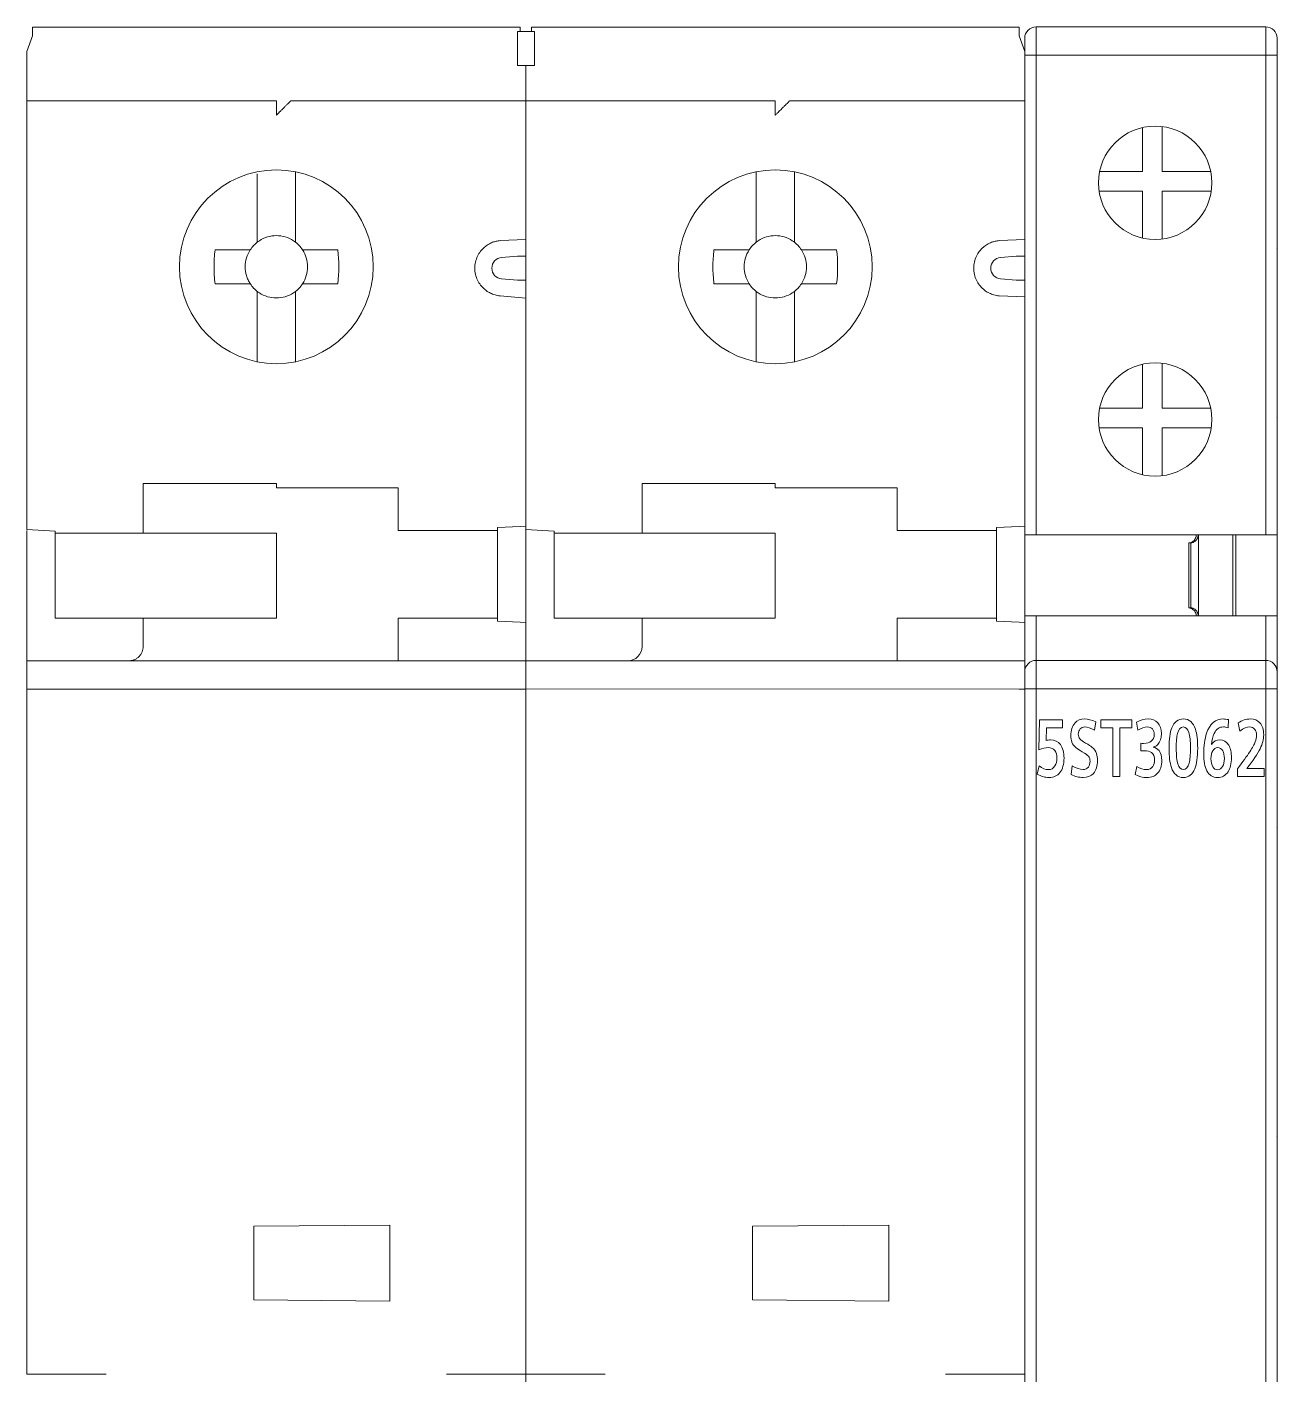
# Model space of a CAD drawing. Header units: millimetres. Extents: x 4137 to 6698, y 1400 to 3585.
# Drawn here: x 4679.71 to 4723.81, y 2593.16 to 2640.69 of the extents above; entities that cross this region are included whole.
import ezdxf

# ---------------------------------------------------------------- set-up
doc = ezdxf.new("R2010")
doc.units = ezdxf.units.MM
doc.layers.add('000-PI-Oprema', color=30, linetype='Continuous', lineweight=5)

msp = doc.modelspace()

# ---------------------------------------------------------------- linework, layer by layer
at = {"layer": '000-PI-Oprema', "color": 0, "lineweight": 0}
for p, q in [((4679.909, 2640.378), (4679.709, 2639.828)), ((4679.909, 2640.678), (4684.709, 2640.678)), ((4684.709, 2640.678), (4692.329, 2640.678)), ((4692.329, 2640.678), (4697.109, 2640.678)), ((4697.009, 2640.528), (4697.109, 2640.528)), ((4697.109, 2640.528), (4697.509, 2640.528)), ((4697.509, 2640.678), (4702.309, 2640.678)), ((4697.509, 2640.528), (4697.609, 2640.528)), ((4702.309, 2640.678), (4709.929, 2640.678)), ((4709.929, 2640.678), (4714.709, 2640.678)), ((4714.909, 2639.828), (4714.709, 2640.378)), ((4679.709, 2639.828), (4679.709, 2637.228)), ((4714.909, 2639.828), (4714.909, 2637.228)), ((4697.009, 2639.328), (4697.009, 2639.628)), ((4697.609, 2639.328), (4697.009, 2639.328)), ((4697.309, 2639.328), (4697.309, 2633.508)), ((4697.609, 2639.328), (4697.609, 2639.628)), ((4688.509, 2638.078), (4679.709, 2638.078)), ((4689.009, 2638.078), (4697.109, 2638.078)), ((4697.109, 2638.078), (4706.109, 2638.078)), ((4706.609, 2638.078), (4714.909, 2638.078)), ((4679.709, 2637.228), (4679.709, 2622.957)), ((4714.909, 2637.228), (4714.909, 2633.508)), ((4689.184, 2635.504), (4689.184, 2635.579)), ((4705.434, 2635.579), (4705.434, 2635.504)), ((4706.784, 2635.504), (4706.784, 2635.579)), ((4687.834, 2635.504), (4687.834, 2633.384)), ((4689.184, 2633.384), (4689.184, 2635.504)), ((4705.434, 2635.504), (4705.434, 2633.384)), ((4706.784, 2633.384), (4706.784, 2635.504)), ((4687.834, 2633.097), (4687.834, 2633.384)), ((4689.184, 2633.097), (4689.184, 2633.384)), ((4697.309, 2633.191), (4696.403, 2633.153)), ((4697.309, 2630.848), (4697.309, 2633.508)), ((4705.434, 2633.097), (4705.434, 2633.384)), ((4706.784, 2633.097), (4706.784, 2633.384)), ((4714.909, 2633.191), (4714.003, 2633.153)), ((4679.709, 2632.878), (4679.704, 2632.864)), ((4686.346, 2632.828), (4687.203, 2632.828)), ((4689.815, 2632.828), (4690.673, 2632.828)), ((4703.946, 2632.828), (4704.803, 2632.828)), ((4707.415, 2632.828), (4708.273, 2632.828)), ((4723.809, 2632.878), (4723.804, 2632.864)), ((4697.009, 2632.604), (4696.455, 2632.555)), ((4714.609, 2632.604), (4714.055, 2632.555)), ((4714.909, 2632.604), (4714.909, 2631.752)), ((4697.009, 2631.752), (4696.455, 2631.801)), ((4714.609, 2631.752), (4714.055, 2631.801)), ((4686.346, 2631.628), (4687.203, 2631.628)), ((4687.834, 2631.072), (4687.834, 2631.36)), ((4689.184, 2631.072), (4689.184, 2631.36)), ((4690.673, 2631.628), (4689.815, 2631.628)), ((4703.946, 2631.628), (4704.803, 2631.628)), ((4705.434, 2631.072), (4705.434, 2631.36)), ((4706.784, 2631.072), (4706.784, 2631.36)), ((4708.273, 2631.628), (4707.415, 2631.628)), ((4687.834, 2631.072), (4687.834, 2628.952)), ((4689.184, 2628.952), (4689.184, 2631.072)), ((4696.403, 2631.203), (4697.309, 2631.124)), ((4697.309, 2630.848), (4697.309, 2623.081)), ((4705.434, 2631.072), (4705.434, 2628.952)), ((4706.784, 2628.952), (4706.784, 2631.072)), ((4714.003, 2631.203), (4714.909, 2631.165)), ((4714.909, 2630.848), (4714.909, 2623.081)), ((4687.834, 2628.952), (4687.834, 2628.877)), ((4689.184, 2628.877), (4689.184, 2628.952)), ((4705.434, 2628.952), (4705.434, 2628.877)), ((4706.784, 2628.877), (4706.784, 2628.952)), ((4679.709, 2626.928), (4679.704, 2626.933)), ((4714.914, 2626.728), (4714.909, 2626.728)), ((4723.809, 2626.928), (4723.804, 2626.933)), ((4683.809, 2624.578), (4688.509, 2624.578)), ((4683.809, 2622.828), (4683.809, 2624.578)), ((4688.509, 2624.578), (4688.509, 2624.428)), ((4688.509, 2624.428), (4692.809, 2624.428)), ((4692.809, 2624.428), (4692.809, 2622.928)), ((4706.109, 2624.578), (4701.409, 2624.578)), ((4701.409, 2622.828), (4701.409, 2624.578)), ((4706.109, 2624.428), (4706.109, 2624.578)), ((4710.409, 2624.428), (4706.109, 2624.428)), ((4710.409, 2622.928), (4710.409, 2624.428)), ((4679.909, 2622.946), (4679.709, 2622.957)), ((4679.709, 2618.752), (4679.709, 2622.928)), ((4679.909, 2622.946), (4680.709, 2622.904)), ((4680.709, 2622.904), (4680.709, 2622.828)), ((4680.709, 2622.828), (4683.809, 2622.828)), ((4680.709, 2622.828), (4680.709, 2619.828)), ((4683.809, 2622.828), (4684.209, 2622.828)), ((4684.209, 2622.828), (4688.509, 2622.828)), ((4688.509, 2622.828), (4688.509, 2619.828)), ((4693.209, 2622.928), (4692.809, 2622.928)), ((4693.209, 2622.928), (4696.309, 2622.928)), ((4696.309, 2623.028), (4697.109, 2623.07)), ((4696.309, 2622.928), (4696.309, 2623.028)), ((4696.309, 2619.828), (4696.309, 2622.928)), ((4697.109, 2623.07), (4697.309, 2623.081)), ((4697.309, 2623.081), (4697.309, 2622.957)), ((4697.309, 2622.957), (4697.509, 2622.946)), ((4697.309, 2622.928), (4697.309, 2622.957)), ((4697.309, 2622.928), (4697.309, 2619.676)), ((4697.509, 2622.946), (4698.309, 2622.904)), ((4698.309, 2622.904), (4698.309, 2622.828)), ((4698.309, 2622.828), (4701.409, 2622.828)), ((4698.309, 2622.828), (4698.309, 2619.828)), ((4701.409, 2622.828), (4701.809, 2622.828)), ((4701.809, 2622.828), (4706.109, 2622.828)), ((4706.109, 2622.828), (4706.109, 2619.828)), ((4710.809, 2622.928), (4710.409, 2622.928)), ((4713.909, 2622.928), (4710.809, 2622.928)), ((4714.709, 2623.07), (4713.909, 2623.028)), ((4713.909, 2622.928), (4713.909, 2623.028)), ((4713.909, 2619.828), (4713.909, 2622.928)), ((4714.909, 2623.081), (4714.709, 2623.07)), ((4714.909, 2623.081), (4714.909, 2619.676)), ((4679.704, 2621.923), (4679.709, 2621.928)), ((4714.909, 2622.128), (4714.914, 2622.128)), ((4723.804, 2621.923), (4723.809, 2621.928)), ((4680.709, 2619.828), (4683.809, 2619.828)), ((4684.209, 2619.828), (4683.809, 2619.828)), ((4683.809, 2619.828), (4683.809, 2618.828)), ((4688.509, 2619.828), (4684.209, 2619.828)), ((4692.809, 2619.828), (4693.209, 2619.828)), ((4692.809, 2618.328), (4692.809, 2619.828)), ((4696.309, 2619.828), (4693.209, 2619.828)), ((4696.309, 2619.728), (4696.309, 2619.828)), ((4696.309, 2619.728), (4697.109, 2619.686)), ((4697.109, 2619.686), (4697.309, 2619.676)), ((4697.309, 2618.752), (4697.309, 2619.676)), ((4701.409, 2619.828), (4698.309, 2619.828)), ((4701.409, 2619.828), (4701.809, 2619.828)), ((4701.409, 2619.828), (4701.409, 2618.828)), ((4706.109, 2619.828), (4701.809, 2619.828)), ((4710.409, 2619.828), (4710.809, 2619.828)), ((4710.409, 2619.828), (4710.409, 2618.328)), ((4713.909, 2619.828), (4710.809, 2619.828)), ((4713.909, 2619.728), (4713.909, 2619.828)), ((4714.709, 2619.686), (4713.909, 2619.728)), ((4714.709, 2619.686), (4714.909, 2619.676)), ((4714.909, 2619.676), (4714.909, 2617.478)), ((4679.709, 2617.478), (4679.709, 2618.752)), ((4697.309, 2618.752), (4697.309, 2617.478)), ((4679.709, 2618.328), (4697.309, 2618.328)), ((4714.909, 2618.328), (4697.309, 2618.328)), ((4679.709, 2593.161), (4679.709, 2617.478)), ((4697.309, 2617.478), (4697.309, 2617.328)), ((4714.909, 2617.478), (4714.909, 2593.311)), ((4697.109, 2617.328), (4679.709, 2617.328)), ((4697.309, 2617.328), (4697.109, 2617.328)), ((4714.709, 2617.328), (4697.309, 2617.333)), ((4697.309, 2617.328), (4697.309, 2593.161)), ((4714.709, 2617.328), (4714.909, 2617.328)), ((4679.704, 2612.423), (4679.709, 2612.428)), ((4714.909, 2612.628), (4714.914, 2612.628)), ((4723.804, 2612.423), (4723.809, 2612.428)), ((4679.709, 2610.878), (4679.704, 2610.878)), ((4723.809, 2610.878), (4723.804, 2610.878)), ((4679.709, 2610.278), (4679.704, 2610.283)), ((4714.914, 2610.283), (4714.909, 2610.278)), ((4723.809, 2610.278), (4723.804, 2610.283)), ((4679.709, 2603.176), (4679.708, 2603.181)), ((4714.909, 2602.878), (4714.914, 2602.873)), ((4723.809, 2603.176), (4723.808, 2603.181)), ((4679.704, 2601.542), (4679.709, 2601.528)), ((4714.909, 2601.628), (4714.914, 2601.642)), ((4723.804, 2601.542), (4723.809, 2601.528)), ((4687.709, 2598.378), (4692.509, 2598.42)), ((4687.709, 2595.778), (4687.709, 2598.378)), ((4692.509, 2598.42), (4692.509, 2595.736)), ((4705.309, 2598.378), (4710.109, 2598.42)), ((4705.309, 2595.778), (4705.309, 2598.378)), ((4710.109, 2598.42), (4710.109, 2595.736)), ((4692.509, 2595.736), (4687.709, 2595.778)), ((4710.109, 2595.736), (4705.309, 2595.778)), ((4679.909, 2593.161), (4679.709, 2593.161)), ((4679.909, 2593.161), (4682.509, 2593.161)), ((4694.509, 2593.161), (4697.109, 2593.161)), ((4697.309, 2593.161), (4697.109, 2593.161)), ((4697.309, 2593.161), (4697.309, 2591.919)), ((4697.509, 2593.161), (4697.309, 2593.161)), ((4697.509, 2593.161), (4700.109, 2593.161)), ((4712.109, 2593.161), (4714.709, 2593.161)), ((4714.709, 2593.161), (4714.909, 2593.161))]:
    msp.add_line(p, q, dxfattribs=at)
at = {"layer": '000-PI-Oprema', "color": 0, "linetype": 'ByBlock', "lineweight": 0}
for p, q in [((4714.909, 2639.691), (4714.909, 2640.291)), ((4715.309, 2640.691), (4723.409, 2640.691)), ((4715.309, 2639.691), (4715.309, 2640.691)), ((4723.409, 2639.691), (4723.409, 2640.691)), ((4723.809, 2640.291), (4723.809, 2639.691)), ((4714.909, 2622.766), (4714.909, 2639.691)), ((4715.309, 2639.691), (4714.909, 2639.691)), ((4715.309, 2622.766), (4715.309, 2639.691)), ((4715.309, 2639.691), (4723.409, 2639.691)), ((4723.409, 2622.766), (4723.409, 2639.691)), ((4723.809, 2639.691), (4723.409, 2639.691)), ((4723.809, 2639.691), (4723.809, 2622.766)), ((4719.058, 2637.139), (4719.058, 2635.591)), ((4719.758, 2637.175), (4719.758, 2635.591)), ((4717.55, 2635.591), (4719.058, 2635.591)), ((4719.758, 2635.591), (4721.469, 2635.591)), ((4717.532, 2634.891), (4719.058, 2634.891)), ((4719.058, 2634.891), (4719.058, 2633.242)), ((4719.758, 2633.206), (4719.758, 2634.891)), ((4721.487, 2634.891), (4719.758, 2634.891)), ((4719.058, 2628.789), (4719.058, 2627.241)), ((4719.758, 2628.825), (4719.758, 2627.241)), ((4717.55, 2627.241), (4719.058, 2627.241)), ((4719.758, 2627.241), (4721.469, 2627.241)), ((4719.058, 2626.541), (4717.532, 2626.541)), ((4719.058, 2626.541), (4719.058, 2624.892)), ((4721.487, 2626.541), (4719.758, 2626.541)), ((4719.758, 2624.856), (4719.758, 2626.541)), ((4715.309, 2622.766), (4714.909, 2622.766)), ((4714.909, 2622.491), (4714.909, 2622.766)), ((4723.409, 2622.766), (4715.309, 2622.766)), ((4721.033, 2622.766), (4721.033, 2619.916)), ((4722.254, 2619.916), (4722.254, 2622.766)), ((4722.359, 2622.766), (4722.359, 2619.916)), ((4723.809, 2622.766), (4723.409, 2622.766)), ((4723.809, 2622.766), (4723.809, 2619.916)), ((4714.909, 2619.916), (4714.909, 2622.491)), ((4720.699, 2620.191), (4720.699, 2622.491)), ((4720.699, 2622.491), (4720.771, 2622.491)), ((4720.771, 2620.191), (4720.771, 2622.491)), ((4720.785, 2622.491), (4720.771, 2622.491)), ((4714.909, 2617.941), (4714.909, 2619.916)), ((4714.909, 2619.916), (4715.309, 2619.916)), ((4723.409, 2619.916), (4715.309, 2619.916)), ((4715.309, 2619.916), (4715.309, 2618.341)), ((4720.771, 2620.191), (4720.699, 2620.191)), ((4720.785, 2620.191), (4720.771, 2620.191)), ((4723.409, 2619.916), (4723.809, 2619.916)), ((4723.409, 2618.341), (4723.409, 2619.916)), ((4723.809, 2619.916), (4723.809, 2617.941)), ((4714.909, 2617.341), (4714.909, 2617.941)), ((4723.409, 2618.341), (4715.309, 2618.341)), ((4715.309, 2617.341), (4715.309, 2618.341)), ((4723.409, 2617.341), (4723.409, 2618.341)), ((4723.809, 2617.941), (4723.809, 2617.341)), ((4714.909, 2590.73), (4714.909, 2617.341)), ((4715.309, 2617.341), (4714.909, 2617.341)), ((4715.309, 2590.985), (4715.309, 2617.341)), ((4723.409, 2617.341), (4715.309, 2617.341)), ((4723.809, 2617.341), (4723.409, 2617.341)), ((4723.409, 2590.985), (4723.409, 2617.341)), ((4723.809, 2617.341), (4723.809, 2590.73)), ((4723.809, 2617.341), (4723.809, 2590.73)), ((4715.408, 2615.183), (4715.431, 2616.241)), ((4715.431, 2616.241), (4716.243, 2616.241)), ((4716.243, 2616.241), (4716.243, 2615.959)), ((4717.419, 2616.173), (4717.369, 2615.876)), ((4717.598, 2615.959), (4717.598, 2616.241)), ((4717.598, 2616.241), (4718.691, 2616.241)), ((4718.691, 2616.241), (4718.691, 2615.959)), ((4718.901, 2615.884), (4718.852, 2616.166)), ((4722.102, 2616.251), (4722.082, 2615.957)), ((4722.496, 2615.843), (4722.435, 2616.134)), ((4715.673, 2615.959), (4715.662, 2615.512)), ((4716.243, 2615.959), (4715.673, 2615.959)), ((4718.016, 2615.959), (4717.598, 2615.959)), ((4718.016, 2614.241), (4718.016, 2615.959)), ((4718.691, 2615.959), (4718.267, 2615.959)), ((4718.267, 2615.959), (4718.267, 2614.241)), ((4719.003, 2615.146), (4719.003, 2615.418)), ((4715.35, 2614.331), (4715.419, 2614.619)), ((4716.541, 2614.311), (4716.577, 2614.616)), ((4718.267, 2614.241), (4718.016, 2614.241)), ((4718.809, 2614.313), (4718.861, 2614.599)), ((4722.41, 2614.241), (4722.41, 2614.519)), ((4723.35, 2614.241), (4722.41, 2614.241)), ((4722.742, 2614.523), (4723.35, 2614.523)), ((4723.35, 2614.523), (4723.35, 2614.241))]:
    msp.add_line(p, q, dxfattribs=at)
for centre in [(4719.509, 2635.191), (4719.509, 2626.841)]:
    msp.add_circle(centre, 2, dxfattribs=at)
at = {"layer": '000-PI-Oprema', "color": 0, "lineweight": 0}
for centre in [(4688.509, 2632.228), (4706.109, 2632.228)]:
    msp.add_circle(centre, 3.418, dxfattribs=at)
at = {"layer": '000-PI-Oprema', "color": 0, "linetype": 'ByBlock', "lineweight": 0}
for centre, start, end in [((4715.309, 2640.291), 90, 180), ((4723.409, 2640.291), 0, 90), ((4715.309, 2617.941), 90, 180), ((4723.409, 2617.941), 0, 90)]:
    msp.add_arc(centre, 0.4, start, end, dxfattribs=at)
at = {"layer": '000-PI-Oprema', "color": 0, "lineweight": 0}
for centre, radius, start, end in [((4688.509, 2632.228), 1.1, 123.0557, 133.0681), ((4688.509, 2632.228), 1.1, 46.9319, 56.9443), ((4706.109, 2632.228), 1.1, 123.0557, 133.0681), ((4706.109, 2632.228), 1.1, 46.9319, 56.9443), ((4688.509, 2632.228), 1.1, 136.9319, 146.9443), ((4688.509, 2632.228), 1.1, 135, 136.9319), ((4688.509, 2632.228), 1.1, 45, 46.9319), ((4688.509, 2632.228), 1.1, 43.0681, 45), ((4688.509, 2632.228), 1.1, 33.0557, 43.0681), ((4706.109, 2632.228), 1.1, 136.9319, 146.9443), ((4706.109, 2632.228), 1.1, 135, 136.9319), ((4706.109, 2632.228), 1.1, 45, 46.9319), ((4706.109, 2632.228), 1.1, 43.0681, 45), ((4706.109, 2632.228), 1.1, 33.0557, 43.0681), ((4688.509, 2632.228), 1.1, 213.0557, 223.0681), ((4688.509, 2632.228), 1.1, 226.9319, 236.9443), ((4688.509, 2632.228), 1.1, 303.0557, 313.0681), ((4688.509, 2632.228), 1.1, 313.0681, 315), ((4688.509, 2632.228), 1.1, 315, 316.9319), ((4688.509, 2632.228), 1.1, 316.9319, 326.9443), ((4706.109, 2632.228), 1.1, 213.0557, 223.0681), ((4706.109, 2632.228), 1.1, 226.9319, 236.9443), ((4706.109, 2632.228), 1.1, 303.0557, 313.0681), ((4706.109, 2632.228), 1.1, 313.0681, 315), ((4706.109, 2632.228), 1.1, 315, 316.9319), ((4706.109, 2632.228), 1.1, 316.9319, 326.9443), ((4700.909, 2618.828), 0.5, 270, 0)]:
    msp.add_arc(centre, radius, start, end, dxfattribs=at)
for points, knots in [([(4679.909, 2640.378), (4679.909, 2640.403), (4679.909, 2640.459), (4679.909, 2640.534), (4679.909, 2640.599), (4679.909, 2640.644), (4679.909, 2640.673), (4679.909, 2640.676), (4679.909, 2640.678)], [0.2613825, 0.2613825, 0.2613825, 0.2613825, 0.3685854, 0.5000663, 0.6285535, 0.7600358, 0.8779631, 1, 1, 1, 1]), ([(4697.009, 2640.528), (4697.009, 2640.509), (4697.009, 2640.454), (4697.009, 2640.34), (4697.009, 2640.181), (4697.009, 2640.004), (4697.009, 2639.817), (4697.009, 2639.691), (4697.009, 2639.628)], [0.287427, 0.287427, 0.287427, 0.287427, 0.3699948, 0.5001298, 0.629921, 0.7600558, 0.879771, 1, 1, 1, 1]), ([(4697.109, 2640.528), (4697.109, 2640.529), (4697.109, 2640.585), (4697.109, 2640.653), (4697.109, 2640.67), (4697.109, 2640.678)], [0, 0, 0, 0, 0.010834, 0.505413, 1, 1, 1, 1]), ([(4697.509, 2640.678), (4697.509, 2640.67), (4697.509, 2640.653), (4697.509, 2640.585), (4697.509, 2640.529), (4697.509, 2640.528)], [0, 0, 0, 0, 0.494587, 0.989166, 1, 1, 1, 1]), ([(4697.609, 2640.528), (4697.609, 2640.48), (4697.609, 2640.415), (4697.609, 2640.15), (4697.609, 2639.89), (4697.609, 2639.628)], [0.2858647, 0.2858647, 0.2858647, 0.2858647, 0.5, 0.5, 1, 1, 1, 1]), ([(4714.709, 2640.378), (4714.709, 2640.435), (4714.709, 2640.488), (4714.709, 2640.624), (4714.709, 2640.678), (4714.709, 2640.678)], [0.262243, 0.262243, 0.262243, 0.262243, 0.5, 0.5, 1, 1, 1, 1]), ([(4688.509, 2638.078), (4688.509, 2638.077), (4688.509, 2638.076), (4688.509, 2638.063), (4688.509, 2638.04), (4688.509, 2637.999), (4688.509, 2637.935), (4688.509, 2637.855), (4688.509, 2637.767), (4688.509, 2637.673), (4688.509, 2637.61), (4688.509, 2637.578)], [0, 0, 0, 0, 0.080758, 0.160392, 0.240099, 0.368585, 0.500066, 0.628554, 0.760036, 0.877963, 1, 1, 1, 1]), ([(4689.009, 2638.078), (4689.009, 2638.078), (4689.008, 2638.076), (4688.998, 2638.067), (4688.983, 2638.052), (4688.962, 2638.031), (4688.935, 2638.004), (4688.902, 2637.971), (4688.855, 2637.923), (4688.788, 2637.857), (4688.707, 2637.775), (4688.612, 2637.681), (4688.547, 2637.616), (4688.509, 2637.578)], [0, 0, 0, 0, 0.056117, 0.113833, 0.173777, 0.236509, 0.302522, 0.372235, 0.446007, 0.56933, 0.712859, 0.83153, 1, 1, 1, 1]), ([(4706.109, 2637.578), (4706.109, 2637.709), (4706.109, 2637.839), (4706.109, 2638.024), (4706.109, 2638.078), (4706.109, 2638.078)], [0, 0, 0, 0, 0.5, 0.5, 1, 1, 1, 1]), ([(4706.109, 2637.578), (4706.131, 2637.6), (4706.175, 2637.643), (4706.239, 2637.707), (4706.31, 2637.779), (4706.387, 2637.856), (4706.463, 2637.932), (4706.526, 2637.995), (4706.573, 2638.042), (4706.604, 2638.072), (4706.607, 2638.076), (4706.609, 2638.078)], [0, 0, 0, 0, 0.097283, 0.192791, 0.287384, 0.42418, 0.554334, 0.675821, 0.789691, 0.896334, 1, 1, 1, 1]), ([(4689.109, 2633.15), (4688.932, 2633.266), (4688.721, 2633.328), (4688.298, 2633.328), (4688.087, 2633.266), (4687.909, 2633.15)], [0, 0, 0, 0, 0.5, 0.5, 1, 1, 1, 1]), ([(4696.403, 2631.203), (4696.373, 2631.207), (4696.312, 2631.214), (4696.223, 2631.235), (4696.112, 2631.271), (4695.983, 2631.334), (4695.838, 2631.439), (4695.706, 2631.578), (4695.598, 2631.755), (4695.525, 2631.958), (4695.501, 2632.178), (4695.525, 2632.399), (4695.597, 2632.601), (4695.706, 2632.779), (4695.837, 2632.917), (4695.983, 2633.022), (4696.126, 2633.091), (4696.267, 2633.136), (4696.357, 2633.147), (4696.403, 2633.153)], [0, 0, 0, 0, 0.031513, 0.062833, 0.094232, 0.152293, 0.210532, 0.279327, 0.348301, 0.424071, 0.50002, 0.57579, 0.651739, 0.720534, 0.789508, 0.84757, 0.905809, 0.95275, 1, 1, 1, 1]), ([(4706.709, 2633.15), (4706.532, 2633.266), (4706.321, 2633.328), (4705.898, 2633.328), (4705.687, 2633.266), (4705.509, 2633.15)], [0, 0, 0, 0, 0.5, 0.5, 1, 1, 1, 1]), ([(4714.003, 2631.203), (4713.973, 2631.207), (4713.912, 2631.214), (4713.823, 2631.235), (4713.712, 2631.271), (4713.583, 2631.334), (4713.438, 2631.439), (4713.306, 2631.578), (4713.198, 2631.755), (4713.125, 2631.958), (4713.101, 2632.178), (4713.125, 2632.399), (4713.197, 2632.601), (4713.306, 2632.779), (4713.437, 2632.917), (4713.583, 2633.022), (4713.726, 2633.091), (4713.867, 2633.136), (4713.957, 2633.147), (4714.003, 2633.153)], [0, 0, 0, 0, 0.031513, 0.062833, 0.094232, 0.152293, 0.210532, 0.279327, 0.348301, 0.424071, 0.50002, 0.57579, 0.651739, 0.720534, 0.789508, 0.84757, 0.905809, 0.95275, 1, 1, 1, 1]), ([(4714.909, 2633.507), (4714.909, 2633.507), (4714.909, 2633.505), (4714.909, 2633.492), (4714.909, 2633.47), (4714.909, 2633.43), (4714.909, 2633.361), (4714.909, 2633.248), (4714.909, 2633.11), (4714.909, 2632.953), (4714.909, 2632.782), (4714.909, 2632.663), (4714.909, 2632.604)], [0, 0, 0, 0, 0.062572, 0.124512, 0.186422, 0.248903, 0.373491, 0.498598, 0.623567, 0.749199, 0.874318, 1, 1, 1, 1]), ([(4686.346, 2632.828), (4686.321, 2632.629), (4686.297, 2632.228), (4686.321, 2631.827), (4686.346, 2631.628), (4686.346, 2631.628)], [-0.000008, -0.000008, -0.000008, -0.000008, 0.499992, 0.999992, 1, 1, 1, 1]), ([(4689.815, 2632.828), (4689.748, 2632.828), (4689.624, 2632.828), (4689.492, 2632.828), (4689.431, 2632.828)], [0, 0, 0, 0, 0.54278, 1, 1, 1, 1]), ([(4703.946, 2632.828), (4703.921, 2632.629), (4703.897, 2632.228), (4703.921, 2631.827), (4703.946, 2631.628), (4703.946, 2631.628)], [0, 0, 0, 0, 0.5, 1, 1.000008, 1.000008, 1.000008, 1.000008]), ([(4707.415, 2632.828), (4707.348, 2632.828), (4707.224, 2632.828), (4707.092, 2632.828), (4707.031, 2632.828)], [0, 0, 0, 0, 0.54278, 1, 1, 1, 1]), ([(4687.587, 2631.628), (4687.589, 2631.63), (4687.587, 2631.628), (4687.587, 2631.628), (4687.587, 2631.629), (4687.587, 2631.629), (4687.587, 2631.629), (4687.586, 2631.631), (4687.584, 2631.633), (4687.581, 2631.638), (4687.575, 2631.648), (4687.563, 2631.667), (4687.54, 2631.708), (4687.498, 2631.79), (4687.433, 2631.964), (4687.409, 2632.122), (4687.409, 2632.228)], [0, 0, 0, 0, 0.000244, 0.000244, 0.000488, 0.000977, 0.001953, 0.003906, 0.007813, 0.015625, 0.03125, 0.0625, 0.125, 0.25, 0.5, 1, 1, 1, 1]), ([(4696.455, 2631.801), (4696.362, 2631.809), (4696.272, 2631.853), (4696.146, 2631.991), (4696.109, 2632.085), (4696.109, 2632.272), (4696.146, 2632.365), (4696.272, 2632.503), (4696.362, 2632.547), (4696.455, 2632.555)], [0, 0, 0, 0, 0.25, 0.25, 0.5, 0.5, 0.75, 0.75, 1, 1, 1, 1]), ([(4697.309, 2632.604), (4697.309, 2632.604), (4697.277, 2632.604), (4697.166, 2632.604), (4697.088, 2632.604), (4697.009, 2632.604)], [0, 0, 0, 0, 0.5, 0.5, 1, 1, 1, 1]), ([(4705.187, 2631.628), (4705.188, 2631.628), (4705.072, 2631.805), (4705.009, 2632.017), (4705.009, 2632.228)], [0, 0, 0, 0, 0.0000079, 0.5000079, 0.5000079, 0.5000079, 0.5000079]), ([(4714.055, 2631.801), (4713.962, 2631.809), (4713.872, 2631.853), (4713.746, 2631.991), (4713.709, 2632.085), (4713.709, 2632.272), (4713.746, 2632.365), (4713.872, 2632.503), (4713.962, 2632.547), (4714.055, 2632.555)], [0, 0, 0, 0, 0.25, 0.25, 0.5, 0.5, 0.75, 0.75, 1, 1, 1, 1]), ([(4714.909, 2632.604), (4714.909, 2632.604), (4714.877, 2632.604), (4714.766, 2632.604), (4714.688, 2632.604), (4714.609, 2632.604)], [0, 0, 0, 0, 0.5, 0.5, 1, 1, 1, 1]), ([(4697.309, 2631.752), (4697.309, 2631.752), (4697.28, 2631.752), (4697.163, 2631.752), (4697.08, 2631.752), (4697.009, 2631.752)], [0, 0, 0, 0, 0.5, 0.5, 1, 1, 1, 1]), ([(4714.909, 2631.752), (4714.909, 2631.752), (4714.88, 2631.752), (4714.763, 2631.752), (4714.68, 2631.752), (4714.609, 2631.752)], [0, 0, 0, 0, 0.5, 0.5, 1, 1, 1, 1]), ([(4714.909, 2631.752), (4714.909, 2631.723), (4714.909, 2631.663), (4714.909, 2631.575), (4714.909, 2631.489), (4714.909, 2631.378), (4714.909, 2631.246), (4714.909, 2631.109), (4714.909, 2630.995), (4714.909, 2630.913), (4714.909, 2630.859), (4714.909, 2630.852), (4714.909, 2630.849)], [0, 0, 0, 0, 0.06314, 0.125631, 0.188079, 0.251095, 0.376332, 0.501694, 0.62641, 0.751388, 0.875439, 1, 1, 1, 1]), ([(4687.203, 2631.628), (4687.271, 2631.628), (4687.395, 2631.628), (4687.527, 2631.628), (4687.587, 2631.628)], [0, 0, 0, 0, 0.54278, 1, 1, 1, 1]), ([(4687.909, 2631.306), (4688.087, 2631.191), (4688.298, 2631.128), (4688.721, 2631.128), (4688.932, 2631.191), (4689.109, 2631.306)], [0, 0, 0, 0, 0.5, 0.5, 1, 1, 1, 1]), ([(4689.815, 2631.628), (4689.748, 2631.628), (4689.624, 2631.628), (4689.492, 2631.628), (4689.431, 2631.628)], [0, 0, 0, 0, 0.540007, 1, 1, 1, 1]), ([(4704.803, 2631.628), (4704.871, 2631.628), (4704.995, 2631.628), (4705.127, 2631.628), (4705.187, 2631.628)], [0, 0, 0, 0, 0.54278, 1, 1, 1, 1]), ([(4705.509, 2631.306), (4705.687, 2631.191), (4705.898, 2631.128), (4706.321, 2631.128), (4706.532, 2631.191), (4706.709, 2631.306)], [0, 0, 0, 0, 0.5, 0.5, 1, 1, 1, 1]), ([(4707.415, 2631.628), (4707.348, 2631.628), (4707.224, 2631.628), (4707.092, 2631.628), (4707.031, 2631.628)], [0, 0, 0, 0, 0.540007, 1, 1, 1, 1]), ([(4683.309, 2618.328), (4683.33, 2618.329), (4683.368, 2618.33), (4683.42, 2618.34), (4683.463, 2618.352), (4683.521, 2618.373), (4683.588, 2618.409), (4683.665, 2618.472), (4683.727, 2618.548), (4683.774, 2618.637), (4683.804, 2618.731), (4683.808, 2618.797), (4683.809, 2618.828)], [0, 0, 0, 0, 0.090538, 0.168629, 0.234274, 0.28748, 0.430983, 0.554467, 0.680811, 0.79553, 0.900937, 1, 1, 1, 1]), ([(4714.909, 2617.478), (4714.909, 2617.477), (4714.909, 2617.475), (4714.909, 2617.46), (4714.909, 2617.432), (4714.909, 2617.388), (4714.909, 2617.348), (4714.909, 2617.328)], [0, 0, 0, 0, 0.169382, 0.332374, 0.500748, 0.7482, 1, 1, 1, 1]), ([(4697.309, 2617.428), (4697.309, 2617.424), (4697.309, 2617.418), (4697.309, 2617.35), (4697.309, 2617.333)], [0, 0, 0, 0, 0.751055, 1, 1, 1, 1])]:
    msp.add_open_spline(points, degree=3, knots=knots, dxfattribs=at)
for points in [[(4687.587, 2632.828), (4687.453, 2632.828), (4687.327, 2632.828), (4687.203, 2632.828)], [(4687.409, 2632.228), (4687.409, 2632.44), (4687.472, 2632.651), (4687.587, 2632.828)], [(4687.732, 2633.006), (4687.74, 2633.015), (4687.749, 2633.023), (4687.758, 2633.032)], [(4689.609, 2632.228), (4689.609, 2632.44), (4689.547, 2632.651), (4689.431, 2632.828)], [(4690.673, 2631.628), (4690.721, 2632.026), (4690.721, 2632.43), (4690.673, 2632.828)], [(4705.187, 2632.828), (4705.053, 2632.828), (4704.927, 2632.828), (4704.803, 2632.828)], [(4705.009, 2632.228), (4705.009, 2632.44), (4705.072, 2632.651), (4705.187, 2632.828)], [(4705.332, 2633.006), (4705.34, 2633.015), (4705.349, 2633.023), (4705.358, 2633.032)], [(4707.209, 2632.228), (4707.209, 2632.44), (4707.147, 2632.651), (4707.031, 2632.828)], [(4708.273, 2631.628), (4708.321, 2632.026), (4708.321, 2632.43), (4708.273, 2632.828)], [(4689.431, 2631.628), (4689.547, 2631.805), (4689.609, 2632.017), (4689.609, 2632.228)], [(4707.031, 2631.628), (4707.147, 2631.805), (4707.209, 2632.017), (4707.209, 2632.228)], [(4687.732, 2631.45), (4687.723, 2631.459), (4687.714, 2631.468), (4687.706, 2631.477)], [(4687.758, 2631.425), (4687.749, 2631.433), (4687.74, 2631.442), (4687.732, 2631.45)], [(4705.332, 2631.45), (4705.323, 2631.459), (4705.314, 2631.468), (4705.306, 2631.477)], [(4705.358, 2631.425), (4705.349, 2631.433), (4705.34, 2631.442), (4705.332, 2631.45)]]:
    msp.add_open_spline(points, degree=3, dxfattribs=at)
at = {"layer": '000-PI-Oprema', "color": 0, "linetype": 'ByBlock', "lineweight": 0}
for points, knots in [([(4720.705, 2622.491), (4720.725, 2622.491), (4720.766, 2622.497), (4720.827, 2622.527), (4720.883, 2622.574), (4720.928, 2622.636), (4720.954, 2622.702), (4720.962, 2622.747), (4720.963, 2622.766)], [0, 0, 0, 0, 0.175589, 0.351177, 0.526766, 0.702354, 0.877943, 1, 1, 1, 1]), ([(4721.032, 2622.766), (4721.031, 2622.754), (4721.029, 2622.742), (4721.025, 2622.72), (4721.022, 2622.71), (4721.016, 2622.69), (4721.013, 2622.681), (4721.002, 2622.652), (4720.993, 2622.635), (4720.977, 2622.61), (4720.971, 2622.601), (4720.959, 2622.586), (4720.947, 2622.571), (4720.933, 2622.558), (4720.92, 2622.546), (4720.912, 2622.541), (4720.891, 2622.525), (4720.877, 2622.516), (4720.856, 2622.506), (4720.848, 2622.504), (4720.835, 2622.499), (4720.828, 2622.497), (4720.808, 2622.492), (4720.796, 2622.491), (4720.785, 2622.491)], [0, 0, 0, 0, 0.078296, 0.078296, 0.144132, 0.144132, 0.209968, 0.209968, 0.34164, 0.34164, 0.407476, 0.407476, 0.473312, 0.539148, 0.539148, 0.604984, 0.604984, 0.736656, 0.736656, 0.802492, 0.802492, 0.868328, 0.868328, 1, 1, 1, 1]), ([(4720.963, 2619.916), (4720.962, 2619.935), (4720.954, 2619.98), (4720.928, 2620.046), (4720.883, 2620.108), (4720.827, 2620.155), (4720.766, 2620.184), (4720.725, 2620.191), (4720.705, 2620.191)], [0, 0, 0, 0, 0.122057, 0.297646, 0.473234, 0.648823, 0.824411, 1, 1, 1, 1]), ([(4720.785, 2620.191), (4720.796, 2620.191), (4720.808, 2620.189), (4720.828, 2620.185), (4720.835, 2620.183), (4720.848, 2620.178), (4720.855, 2620.175), (4720.877, 2620.165), (4720.891, 2620.157), (4720.912, 2620.141), (4720.919, 2620.136), (4720.933, 2620.123), (4720.946, 2620.11), (4720.959, 2620.096), (4720.971, 2620.08), (4720.977, 2620.072), (4720.993, 2620.047), (4721.002, 2620.029), (4721.013, 2620.001), (4721.017, 2619.991), (4721.022, 2619.972), (4721.025, 2619.962), (4721.029, 2619.94), (4721.031, 2619.928), (4721.032, 2619.916)], [0, 0, 0, 0, 0.131674, 0.131674, 0.197511, 0.197511, 0.263348, 0.263348, 0.395022, 0.395022, 0.460859, 0.460859, 0.526697, 0.592534, 0.592534, 0.658371, 0.658371, 0.790045, 0.790045, 0.855882, 0.855882, 0.921719, 0.921719, 1, 1, 1, 1]), ([(4716.572, 2615.459), (4716.548, 2615.524), (4716.537, 2615.599), (4716.537, 2615.878), (4716.586, 2616.027), (4716.764, 2616.228), (4716.876, 2616.274), (4717.136, 2616.274), (4717.269, 2616.24), (4717.419, 2616.173)], [0, 0, 0, 0, 0.147499, 0.147499, 0.478915, 0.478915, 0.764253, 0.764253, 1, 1, 1, 1]), ([(4718.852, 2616.166), (4718.984, 2616.238), (4719.12, 2616.274), (4719.405, 2616.274), (4719.518, 2616.23), (4719.685, 2616.053), (4719.728, 2615.924), (4719.728, 2615.588), (4719.686, 2615.459), (4719.6, 2615.373)], [0, 0, 0, 0, 0.239001, 0.239001, 0.484461, 0.484461, 0.74061, 0.74061, 1, 1, 1, 1]), ([(4720.08, 2614.566), (4720.026, 2614.729), (4720, 2614.953), (4720, 2615.561), (4720.032, 2615.801), (4720.183, 2616.17), (4720.321, 2616.274), (4720.709, 2616.274), (4720.849, 2616.152), (4720.984, 2615.753), (4721.01, 2615.529), (4721.01, 2614.923), (4720.977, 2614.682), (4720.827, 2614.312), (4720.691, 2614.209), (4720.303, 2614.209), (4720.159, 2614.329), (4720.08, 2614.566)], [0, 0, 0, 0, 0.102607, 0.102607, 0.215344, 0.215344, 0.359602, 0.359602, 0.508449, 0.508449, 0.605424, 0.605424, 0.712738, 0.712738, 0.850747, 0.850747, 1, 1, 1, 1]), ([(4721.494, 2615.368), (4721.573, 2615.483), (4721.672, 2615.541), (4721.925, 2615.541), (4722.029, 2615.476), (4722.17, 2615.239), (4722.202, 2615.092), (4722.202, 2614.699), (4722.161, 2614.533), (4721.991, 2614.275), (4721.87, 2614.209), (4721.543, 2614.209), (4721.416, 2614.287), (4721.259, 2614.588), (4721.221, 2614.788), (4721.221, 2615.326), (4721.256, 2615.567), (4721.438, 2616.106), (4721.634, 2616.274), (4721.96, 2616.274), (4722.023, 2616.266), (4722.102, 2616.251)], [0, 0, 0, 0, 0.089461, 0.089461, 0.19129, 0.19129, 0.276772, 0.276772, 0.371724, 0.371724, 0.473605, 0.473605, 0.585698, 0.585698, 0.686027, 0.686027, 0.793303, 0.793303, 0.969646, 0.969646, 1, 1, 1, 1]), ([(4722.435, 2616.134), (4722.577, 2616.227), (4722.722, 2616.274), (4723.01, 2616.274), (4723.122, 2616.229), (4723.295, 2616.041), (4723.339, 2615.902), (4723.339, 2615.555), (4723.297, 2615.391), (4723.122, 2615.046), (4722.965, 2614.811), (4722.742, 2614.523)], [0, 0, 0, 0, 0.197997, 0.197997, 0.390323, 0.390323, 0.600635, 0.600635, 0.791326, 0.791326, 1, 1, 1, 1]), ([(4716.853, 2615.575), (4716.888, 2615.534), (4716.955, 2615.482), (4717.164, 2615.363), (4717.238, 2615.316), (4717.357, 2615.219), (4717.412, 2615.144), (4717.466, 2614.985), (4717.478, 2614.903), (4717.478, 2614.61), (4717.429, 2614.457), (4717.243, 2614.256), (4717.123, 2614.209), (4716.829, 2614.209), (4716.686, 2614.242), (4716.541, 2614.311)], [0, 0, 0, 0, 0.06591, 0.06591, 0.134283, 0.134283, 0.266631, 0.266631, 0.375393, 0.375393, 0.604525, 0.604525, 0.8097, 0.8097, 1, 1, 1, 1]), ([(4716.863, 2615.923), (4716.821, 2615.876), (4716.799, 2615.815), (4716.799, 2615.673), (4716.817, 2615.619), (4716.853, 2615.575)], [0, 0, 0, 0, 0.539326, 0.539326, 1, 1, 1, 1]), ([(4717.369, 2615.876), (4717.236, 2615.952), (4717.122, 2615.991), (4716.958, 2615.991), (4716.903, 2615.969), (4716.863, 2615.923)], [0, 0, 0, 0, 0.576744, 0.576744, 1, 1, 1, 1]), ([(4719.411, 2615.922), (4719.369, 2615.97), (4719.308, 2615.994), (4719.138, 2615.994), (4719.028, 2615.957), (4718.901, 2615.884)], [0, 0, 0, 0, 0.463252, 0.463252, 1, 1, 1, 1]), ([(4719.003, 2615.418), (4719.039, 2615.413), (4719.071, 2615.411), (4719.224, 2615.411), (4719.316, 2615.437), (4719.441, 2615.545), (4719.475, 2615.623), (4719.475, 2615.807), (4719.454, 2615.873), (4719.411, 2615.922)], [0, 0, 0, 0, 0.066415, 0.066415, 0.367554, 0.367554, 0.712028, 0.712028, 1, 1, 1, 1]), ([(4720.707, 2614.718), (4720.74, 2614.837), (4720.756, 2615.011), (4720.756, 2615.495), (4720.737, 2615.68), (4720.656, 2615.926), (4720.59, 2615.991), (4720.409, 2615.991), (4720.342, 2615.914), (4720.269, 2615.646), (4720.253, 2615.473), (4720.253, 2614.987), (4720.272, 2614.802), (4720.354, 2614.556), (4720.419, 2614.491), (4720.599, 2614.491), (4720.666, 2614.568), (4720.707, 2614.718)], [0, 0, 0, 0, 0.111532, 0.111532, 0.232718, 0.232718, 0.368116, 0.368116, 0.509326, 0.509326, 0.615302, 0.615302, 0.730693, 0.730693, 0.859368, 0.859368, 1, 1, 1, 1]), ([(4722.082, 2615.957), (4722.015, 2615.982), (4721.959, 2615.994), (4721.775, 2615.994), (4721.666, 2615.918), (4721.538, 2615.657), (4721.506, 2615.525), (4721.494, 2615.368)], [0, 0, 0, 0, 0.154498, 0.154498, 0.648893, 0.648893, 1, 1, 1, 1]), ([(4722.41, 2614.519), (4722.601, 2614.762), (4722.745, 2614.96), (4722.945, 2615.267), (4723.011, 2615.386), (4723.071, 2615.55), (4723.086, 2615.627), (4723.086, 2615.787), (4723.065, 2615.856), (4723.022, 2615.908)], [0, 0, 0, 0, 0.241599, 0.241599, 0.48433, 0.48433, 0.720892, 0.720892, 1, 1, 1, 1]), ([(4723.022, 2615.908), (4722.974, 2615.965), (4722.914, 2615.994), (4722.741, 2615.994), (4722.626, 2615.944), (4722.496, 2615.843)], [0, 0, 0, 0, 0.421978, 0.421978, 1, 1, 1, 1]), ([(4715.662, 2615.512), (4715.714, 2615.527), (4715.766, 2615.534), (4715.968, 2615.534), (4716.085, 2615.479), (4716.252, 2615.256), (4716.294, 2615.097), (4716.294, 2614.679), (4716.245, 2614.508), (4716.059, 2614.266), (4715.932, 2614.209), (4715.615, 2614.209), (4715.476, 2614.249), (4715.35, 2614.331)], [0, 0, 0, 0, 0.060999, 0.060999, 0.245846, 0.245846, 0.438646, 0.438646, 0.644032, 0.644032, 0.829922, 0.829922, 1, 1, 1, 1]), ([(4715.419, 2614.619), (4715.533, 2614.531), (4715.64, 2614.488), (4715.842, 2614.488), (4715.917, 2614.531), (4716.017, 2614.692), (4716.041, 2614.787), (4716.041, 2615.007), (4716.017, 2615.093), (4715.919, 2615.229), (4715.841, 2615.264), (4715.643, 2615.264), (4715.534, 2615.237), (4715.408, 2615.183)], [0, 0, 0, 0, 0.183777, 0.183777, 0.364802, 0.364802, 0.526509, 0.526509, 0.682114, 0.682114, 0.849904, 0.849904, 1, 1, 1, 1]), ([(4717.158, 2614.958), (4717.125, 2614.996), (4717.051, 2615.05), (4716.83, 2615.179), (4716.76, 2615.224), (4716.726, 2615.253)], [0, 0, 0, 0, 0.523034, 0.523034, 1, 1, 1, 1]), ([(4719.434, 2615.283), (4719.53, 2615.263), (4719.601, 2615.221), (4719.712, 2615.073), (4719.743, 2614.958), (4719.743, 2614.619), (4719.694, 2614.468), (4719.508, 2614.257), (4719.383, 2614.207), (4719.076, 2614.207), (4718.939, 2614.242), (4718.809, 2614.313)], [0, 0, 0, 0, 0.141634, 0.141634, 0.328912, 0.328912, 0.577481, 0.577481, 0.802092, 0.802092, 1, 1, 1, 1]), ([(4718.861, 2614.599), (4718.977, 2614.524), (4719.091, 2614.486), (4719.304, 2614.486), (4719.379, 2614.522), (4719.469, 2614.656), (4719.49, 2614.733), (4719.49, 2614.944), (4719.452, 2615.032), (4719.32, 2615.13), (4719.235, 2615.151), (4719.092, 2615.151), (4719.052, 2615.149), (4719.003, 2615.146)], [0, 0, 0, 0, 0.211724, 0.211724, 0.403351, 0.403351, 0.56896, 0.56896, 0.788487, 0.788487, 0.955678, 0.955678, 1, 1, 1, 1]), ([(4721.54, 2615.149), (4721.499, 2615.079), (4721.478, 2614.987), (4721.478, 2614.753), (4721.5, 2614.657), (4721.543, 2614.588)], [0, 0, 0, 0, 0.4819, 0.4819, 1, 1, 1, 1]), ([(4721.543, 2614.588), (4721.588, 2614.518), (4721.645, 2614.482), (4721.787, 2614.482), (4721.845, 2614.519), (4721.929, 2614.665), (4721.95, 2614.761), (4721.95, 2614.995), (4721.931, 2615.086), (4721.852, 2615.228), (4721.794, 2615.266), (4721.646, 2615.266), (4721.586, 2615.227), (4721.54, 2615.149)], [0, 0, 0, 0, 0.167151, 0.167151, 0.337013, 0.337013, 0.499217, 0.499217, 0.654961, 0.654961, 0.829259, 0.829259, 1, 1, 1, 1]), ([(4716.577, 2614.616), (4716.73, 2614.533), (4716.859, 2614.491), (4717.047, 2614.491), (4717.109, 2614.52), (4717.193, 2614.631), (4717.213, 2614.699), (4717.213, 2614.857), (4717.195, 2614.915), (4717.158, 2614.958)], [0, 0, 0, 0, 0.317436, 0.317436, 0.566113, 0.566113, 0.793249, 0.793249, 1, 1, 1, 1])]:
    msp.add_open_spline(points, degree=3, knots=knots, dxfattribs=at)
for points in [[(4716.726, 2615.253), (4716.653, 2615.312), (4716.601, 2615.381), (4716.572, 2615.459)], [(4719.6, 2615.373), (4719.56, 2615.33), (4719.505, 2615.301), (4719.434, 2615.283)]]:
    msp.add_open_spline(points, degree=3, dxfattribs=at)

doc.saveas('drawing.dxf')
